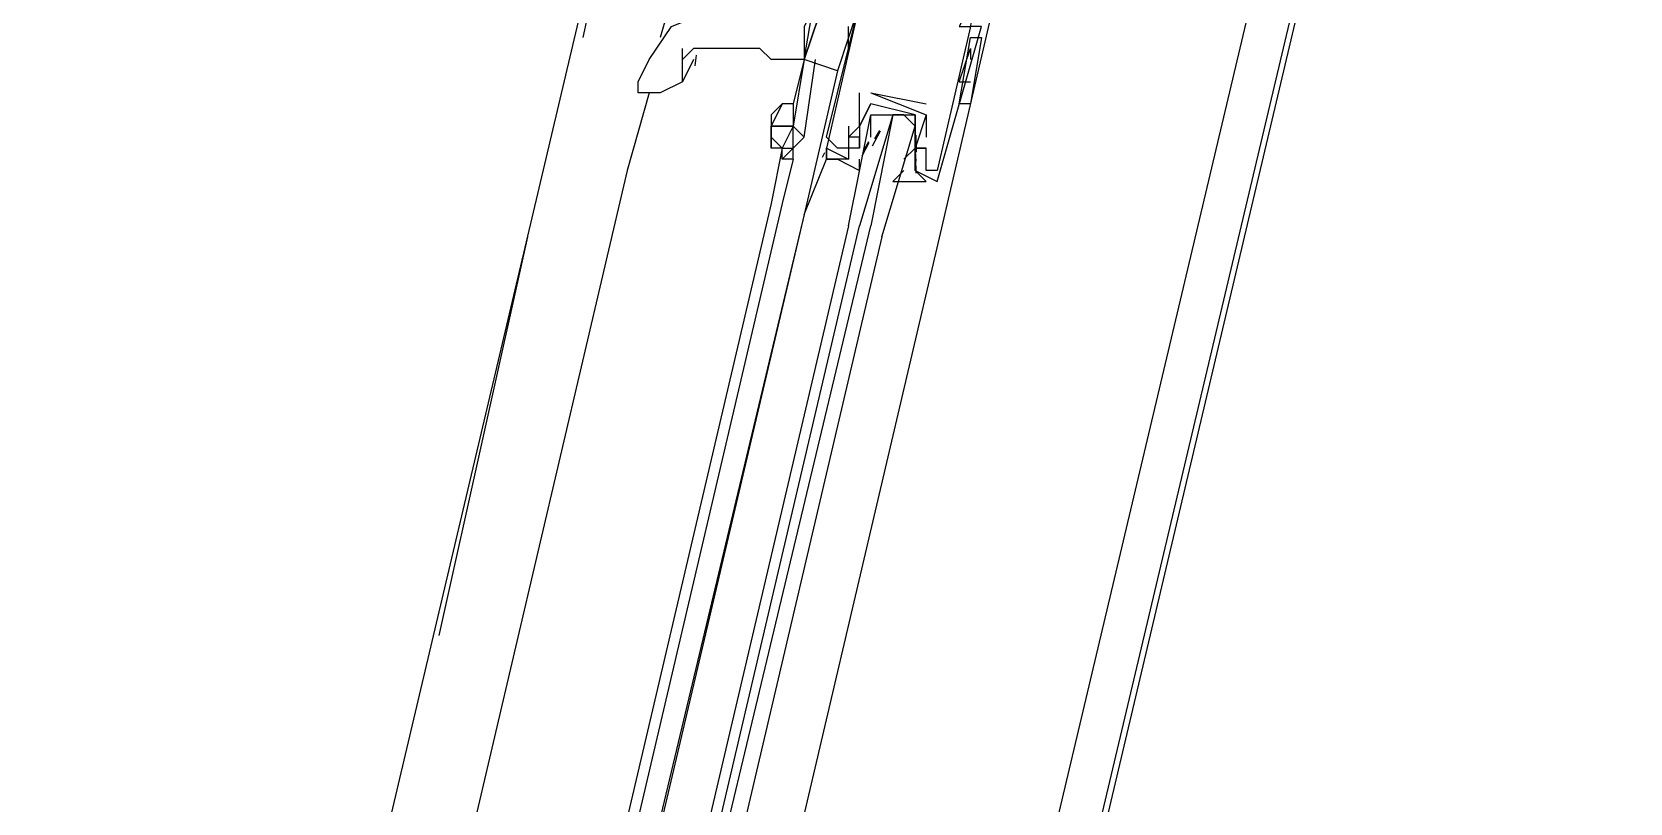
# Model space of a CAD drawing. Header units: feet. Extents: x -84 to 198, y -22 to 181.
# Drawn here: x 118.483 to 120.408, y 82.389 to 83.318 of the extents above; entities that cross this region are included whole.
import ezdxf

# ---------------------------------------------------------------- set-up
doc = ezdxf.new("R2010")
doc.units = ezdxf.units.FT
doc.layers.add('A-LINEA', color=7, linetype='CONTINUOUS')

msp = doc.modelspace()

# ---------------------------------------------------------------- linework, layer by layer
at = {"layer": 'A-LINEA'}
for p, q in [((121.8, 90.9511), (114.5867, 60.4578)), ((119.2533, 83.8044), (119.1467, 83.3111)), ((117.56, 76.6311), (119.2, 83.5778)), ((119.5733, 83.0578), (119.6667, 83.4578)), ((118.32, 76.4578), (119.96, 83.3911)), ((119.2667, 83.4044), (119.24, 83.3111)), ((119.48, 83.3511), (119.4533, 83.2711)), ((119.4667, 83.2978), (119.4667, 83.3244)), ((119.6, 83.2311), (119.6133, 83.3111)), ((119.6, 83.2311), (119.6133, 83.3111)), ((119.6267, 83.3111), (119.6267, 83.3111)), ((119.6, 83.2578), (119.6133, 83.2978)), ((119.6133, 83.2978), (119.6133, 83.2844)), ((119.28, 83.2844), (119.2667, 83.2578)), ((119.2832, 83.2899), (119.2814, 83.2771)), ((119.4133, 83.2844), (119.4, 83.2311)), ((119.4133, 83.2844), (119.4133, 83.2844)), ((119.4133, 83.2844), (119.4133, 83.2844)), ((119.4133, 83.2844), (119.4133, 83.2844)), ((119.6, 83.2578), (119.6133, 83.2578)), ((119.2267, 83.2444), (119.2, 83.1511)), ((119.48, 83.2444), (119.48, 83.2444)), ((119.4933, 83.2444), (119.56, 83.2311)), ((119.4933, 83.2444), (119.4933, 83.2444)), ((119.4933, 83.2444), (119.4933, 83.2444)), ((119.6133, 83.2444), (119.6133, 83.2444)), ((119.4933, 83.2311), (119.4933, 83.2311)), ((119.4933, 83.2311), (119.4933, 83.2311)), ((119.4933, 83.2178), (119.4933, 83.2178)), ((119.52, 83.2178), (119.52, 83.2178)), ((119.56, 83.2311), (119.56, 83.2311)), ((119.56, 83.2178), (119.56, 83.2178)), ((119.56, 83.2178), (119.56, 83.2178)), ((119.4667, 83.2044), (119.4667, 83.2044)), ((119.48, 83.2044), (119.48, 83.2044)), ((119.48, 83.2044), (119.48, 83.2044)), ((119.4933, 83.2044), (119.4933, 83.2044)), ((119.4953, 83.1806), (119.505, 83.1986)), ((119.4982, 83.1889), (119.5044, 83.1991)), ((119.3867, 83.1778), (119.3733, 83.1111)), ((119.3867, 83.1778), (119.3867, 83.1778)), ((119.44, 83.1911), (119.44, 83.1911)), ((119.44, 83.1778), (119.44, 83.1778)), ((119.4533, 83.1778), (119.4533, 83.1778)), ((119.4667, 83.1911), (119.4667, 83.1911)), ((119.4667, 83.1778), (119.4667, 83.1778)), ((119.48, 83.1911), (119.48, 83.1911)), ((119.48, 83.1778), (119.48, 83.1911)), ((119.48, 83.1778), (119.48, 83.1778)), ((119.4831, 83.1686), (119.4915, 83.1848)), ((119.4849, 83.1756), (119.4911, 83.1857)), ((119.4933, 83.1911), (119.4933, 83.1911)), ((119.5467, 83.1778), (119.5333, 83.1644)), ((119.5333, 83.1778), (119.5333, 83.1778)), ((119.5467, 83.1911), (119.5467, 83.1911)), ((119.5467, 83.1778), (119.5467, 83.1778)), ((119.5467, 83.1778), (119.5467, 83.1778)), ((119.5468, 83.1876), (119.5478, 83.1757)), ((119.5475, 83.1934), (119.5481, 83.173)), ((119.56, 83.1911), (119.56, 83.1911)), ((119.56, 83.1778), (119.56, 83.1778)), ((119.56, 83.1778), (119.56, 83.1778)), ((119.4, 83.1644), (119.3867, 83.1111)), ((119.4351, 83.1671), (119.4379, 83.1727)), ((119.4351, 83.1671), (119.4379, 83.1727)), ((119.4351, 83.1671), (119.4379, 83.1727)), ((119.4667, 83.1644), (119.4667, 83.1644)), ((119.5333, 83.1644), (119.5333, 83.1644)), ((119.5467, 83.1644), (119.5467, 83.1644)), ((119.5468, 83.1742), (119.5478, 83.1623)), ((119.5474, 83.1662), (119.5477, 83.1479)), ((119.2, 83.1511), (118.5067, 80.1911)), ((119.5467, 83.1511), (119.5733, 83.1378)), ((119.5467, 83.1511), (119.5467, 83.1511)), ((119.56, 83.1511), (119.56, 83.1511)), ((119.5733, 83.1511), (119.5733, 83.1511)), ((119.5733, 83.1511), (119.5733, 83.1511)), ((119.5733, 83.1378), (119.5733, 83.1378)), ((119.3733, 83.1111), (118.68, 80.1511)), ((119.3867, 83.1111), (118.6933, 80.1511)), ((119.4133, 83.0978), (118.7067, 80.1378)), ((119.4133, 83.0978), (118.72, 80.1511)), ((119.08, 83.0711), (118.9733, 82.5911)), ((118.88, 80.0978), (119.5733, 83.0578))]:
    msp.add_line(p, q, dxfattribs=at)
for points in [[(142.72, 107.0711), (135.88, 108.6844), (131.36, 89.5511), (124.5867, 91.1511), (124.4, 90.3378), (121.8, 90.9511), (121.3333, 88.9511), (118.2, 75.6978), (129.9467, 72.9244)], [(119.44, 83.1911), (119.48, 83.3511), (119.4933, 83.3511), (119.4933, 83.3778), (119.5067, 83.3778), (119.5333, 83.3778), (119.52, 83.3778), (119.5867, 83.3644), (119.6, 83.3644), (119.6, 83.3511), (119.6133, 83.3511), (119.6, 83.3244), (119.6133, 83.3244), (119.5733, 83.1511), (119.56, 83.1511), (119.56, 83.1778), (119.56, 83.1778)], [(119.5733, 83.1378), (119.6267, 83.3244), (119.6133, 83.3244), (119.6267, 83.3778)], [(119.2133, 83.2578), (119.2267, 83.2844), (119.2533, 83.3244), (119.32, 83.3511)], [(119.4267, 83.3644), (119.4267, 83.3511), (119.4133, 83.3244), (119.4133, 83.2978), (119.4133, 83.2844), (119.4133, 83.2844), (119.4, 83.2311)], [(119.4533, 83.2711), (119.4133, 83.2844), (119.44, 83.3644), (119.48, 83.3511)], [(119.4133, 83.2844), (119.4133, 83.2844), (119.4267, 83.3644), (119.44, 83.3644), (119.4133, 83.2844), (119.4133, 83.2844), (119.4133, 83.2844)], [(119.48, 83.3511), (119.44, 83.1778), (119.4667, 83.1644)], [(119.6133, 83.3111), (119.6267, 83.3111), (119.6133, 83.2311), (119.6, 83.2311)], [(119.4133, 83.2844), (119.3867, 83.2844), (119.3733, 83.2844), (119.36, 83.2978), (119.3467, 83.2978), (119.3333, 83.2978), (119.32, 83.2978), (119.3067, 83.2978), (119.2933, 83.2978), (119.28, 83.2978), (119.2667, 83.2844)], [(119.2667, 83.2578), (119.2667, 83.2711), (119.2667, 83.2978)], [(119.4133, 83.2844), (119.4, 83.2044), (119.4133, 83.1911), (119.4267, 83.2844)], [(119.2667, 83.2578), (119.24, 83.2444), (119.2133, 83.2444), (119.2133, 83.2578)], [(119.4533, 83.2711), (119.4133, 83.0978), (119.44, 83.1644), (119.4533, 83.1644), (119.4533, 83.1644)], [(119.48, 83.2044), (119.48, 83.2044), (119.48, 83.2444)], [(119.4933, 83.2444), (119.56, 83.2178), (119.5467, 83.1778), (119.56, 83.1778), (119.5467, 83.1778), (119.5467, 83.1644)], [(119.4, 83.2311), (119.4, 83.2311), (119.3867, 83.2311), (119.3733, 83.2178)], [(119.3867, 83.2311), (119.3733, 83.2044), (119.4, 83.2044)], [(119.3733, 83.2178), (119.3733, 83.2044), (119.3733, 83.2044)], [(119.4, 83.2311), (119.4, 83.2044), (119.4, 83.2044), (119.4, 83.2044)], [(119.4933, 83.2311), (119.48, 83.2044), (119.48, 83.1911), (119.48, 83.1778), (119.4667, 83.1778), (119.4667, 83.1644), (119.4533, 83.1644), (119.48, 83.1511), (119.48, 83.1644)], [(119.48, 83.1911), (119.4667, 83.1911), (119.48, 83.2044), (119.4933, 83.2311)], [(119.4667, 83.0844), (119.4933, 83.2178), (119.5067, 83.2178), (119.52, 83.2178), (119.48, 83.0844)], [(119.5333, 83.1511), (119.52, 83.1378), (119.56, 83.1378), (119.5467, 83.1511), (119.5467, 83.1644), (119.5467, 83.1778), (119.5467, 83.1911), (119.5467, 83.2178), (119.4933, 83.2311)], [(119.4933, 83.1911), (119.4933, 83.2044), (119.4933, 83.2178), (119.5467, 83.2178), (119.5467, 83.1911), (119.5467, 83.1778)], [(119.5067, 83.0711), (119.5467, 83.2044), (119.5333, 83.2178), (119.52, 83.2178), (119.4933, 83.0844)], [(119.56, 83.2178), (119.56, 83.2178), (119.56, 83.1911)], [(119.4, 83.2044), (119.3733, 83.2044), (119.3733, 83.1911), (119.3867, 83.1778)], [(119.3733, 83.1911), (119.3733, 83.1911), (119.3733, 83.2044), (119.3733, 83.2044), (119.3733, 83.2044), (119.3733, 83.2044)], [(119.3867, 83.1778), (119.4, 83.1778), (119.4, 83.2044), (119.3867, 83.1778)], [(119.4667, 83.2044), (119.4667, 83.1778), (119.4533, 83.1778), (119.44, 83.1911)], [(119.4, 83.1644), (119.3867, 83.1644), (119.3867, 83.1778), (119.3733, 83.1778), (119.3733, 83.1911)], [(119.3733, 83.1911), (119.3733, 83.1911), (119.3733, 83.1778)], [(119.4, 83.1644), (119.4, 83.1778), (119.3867, 83.1644)], [(119.4, 83.1778), (119.4, 83.1778), (119.4133, 83.1911)], [(119.44, 83.1644), (119.44, 83.1778), (119.44, 83.1644), (119.4533, 83.1644)], [(119.44, 83.1644), (119.44, 83.1778), (119.44, 83.1644), (119.4533, 83.1644)], [(119.44, 83.1644), (119.44, 83.1778), (119.44, 83.1644), (119.4533, 83.1644)], [(119.4533, 83.1644), (119.4533, 83.1644), (119.44, 83.1644)], [(119.4533, 83.1644), (119.4533, 83.1644), (119.44, 83.1644)], [(119.4667, 83.0844), (118.76, 80.0711), (118.7733, 80.0578), (118.7733, 80.0711), (119.48, 83.0844)], [(119.5067, 83.0711), (118.8, 80.0578), (118.7867, 80.0578), (118.7733, 80.0711), (119.4933, 83.0844)]]:
    msp.add_lwpolyline(points, dxfattribs=at)

doc.saveas('drawing.dxf')
